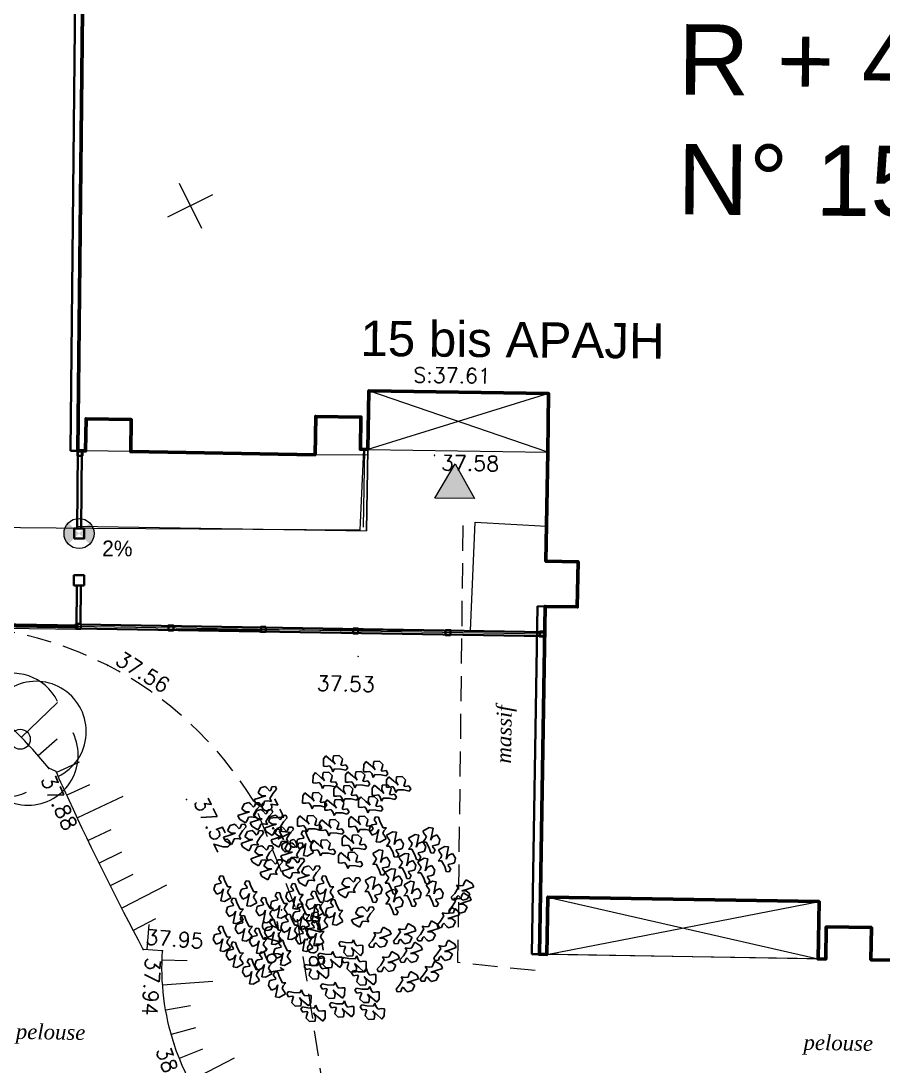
# Model space of a CAD drawing. Extents: x 996 to 1166918, y 537 to 295728.
# Drawn here: x 1057.82 to 1074.99, y 605.91 to 626.73 of the extents above; entities that cross this region are included whole.
import ezdxf

# ---------------------------------------------------------------- set-up
doc = ezdxf.new("R2010")
doc.units = 0
doc.header["$MEASUREMENT"] = 0
for name, pattern in [('CONTINU', [0]), ('DGN2', [0.75, 0.5, -0.25]), ('DGN3', [1.25, 1, -0.25]), ('DGN4', [1.5, 0.75, -0.25, 0.25, -0.25])]:
    doc.linetypes.add(name, pattern=pattern)
doc.layers.get('0').update_dxf_attribs({"linetype": 'CONTINUOUS', "lineweight": 0})
doc.layers.add('Bardages bois', color=7, linetype='CONTINUOUS', lineweight=40, true_color=0xa35200)
doc.layers.add('Clôtures', color=7, linetype='CONTINUOUS', lineweight=120, true_color=0x04c83f)
doc.layers.add('BATIMENT', color=7, linetype='CONTINU')
doc.layers.add('TEXTE', color=7, linetype='CONTINUOUS')
doc.layers.add('Buissons', color=7, linetype='CONTINUOUS', true_color=0x04ec8b)
for name, color, linetype, lineweight in [('CF-FON-CADASTRE-DIGITALISE', 6, 'DGN4', 0), ('CF-TOPO-ALTITUDE-SEUIL', 7, 'CONTINUOUS', 0), ('CF-TOPO-ALTITUDE-TN', 94, 'CONTINUOUS', 0), ('CF-TOPO-ALTITUDE-VOIRIE', 7, 'CONTINUOUS', 0), ('CF-TOPO-CARROYAGE', 7, 'CONTINUOUS', 0), ('CF-TOPO-NATURE-MATERIAUX-TXT', 7, 'CONTINUOUS', 0), ('CF-TOPO-RELIEF-NATUREL', 94, 'CONTINUOUS', 0), ('CF-TOPO-VEGETATION', 94, 'CONTINUOUS', 0), ('CF-TOPO-VOIRIE', 7, 'CONTINUOUS', 0), ('DIVERS', 7, 'CONTINU', 5), ('Elec projet', 7, 'CONTINU', 5), ('Niveaux projet', 7, 'CONTINU', 5)]:
    doc.layers.add(name, color=color, linetype=linetype, lineweight=lineweight)
doc.styles.add('LEROY', font='j_leroy')
doc.styles.add('SIMPLEX', font='simplex.shx')
doc.styles.get("Standard").update_dxf_attribs({"font": 'arial.ttf'})
doc.styles.add('Style-Times New Roman IF', font='timesi.ttf')

# ---------------------------------------------------------------- blocks, each defined once
blk = doc.blocks.new('BRANCHS', base_point=(1.4853, 0.588))
for p, q in [((1.5146, 0.6522), (1.4864, 0.6366)), ((1.5313, 0.6501), (1.5146, 0.6522)), ((1.5255, 0.6211), (1.5313, 0.6501)), ((1.4864, 0.6366), (1.4921, 0.6254)), ((1.4921, 0.6254), (1.5019, 0.6135)), ((1.5019, 0.6135), (1.4971, 0.6014)), ((1.5199, 0.5964), (1.5255, 0.6211)), ((1.5292, 0.6122), (1.5199, 0.5964)), ((1.5487, 0.6203), (1.5292, 0.6122)), ((1.5622, 0.5996), (1.5487, 0.6203)), ((1.4971, 0.6014), (1.4858, 0.588)), ((1.4858, 0.588), (1.5005, 0.5883)), ((1.5005, 0.5883), (1.5139, 0.5633)), ((1.5139, 0.5633), (1.5211, 0.5412)), ((1.5291, 0.572), (1.5482, 0.5759)), ((1.5308, 0.5654), (1.5291, 0.572)), ((1.5407, 0.5536), (1.5308, 0.5654)), ((1.5482, 0.5759), (1.5568, 0.5791)), ((1.5568, 0.5791), (1.5622, 0.5996)), ((1.5211, 0.5412), (1.5336, 0.5396)), ((1.5336, 0.5396), (1.5407, 0.5536))]:
    blk.add_line(p, q)
blk = doc.blocks.new('ARBRE12')
at = {"yscale": 3, "zscale": 3}
for p, xscale, rotation in [((-0.069, 1.578), 3.00000000000064, 60.00000000000705), ((0.466, 1.504), 3.00000000000064, 60.00000000000705), ((-0.207, 1.356), 3.00000000000064, 60.00000000000705), ((0.225, 1.366), 3.00000000000064, 60.00000000000705), ((0.768, 1.301), 3.00000000000064, 60.00000000000705), ((-0.882, 1.184), 3.00000000000064, 119.9999999999929), ((0.069, 1.181), 3.00000000000064, 60.00000000000705), ((0.578, 1.19), 3.00000000000064, 60.00000000000705), ((-0.345, 1.088), 3.00000000000064, 60.00000000000705), ((-0.051, 0.996), 3.00000000000064, 60.00000000000705), ((0.397, 1.033), 3.00000000000064, 60.00000000000705), ((-1.098, 0.971), 3.00000000000064, 119.9999999999929), ((-0.934, 0.879), 3.00000000000064, 119.9999999999929), ((-0.744, 0.805), 3.00000000000064, 119.9999999999929), ((-0.414, 0.783), 3.00000000000064, 60.00000000000705), ((-0.12, 0.728), 3.00000000000064, 60.00000000000705), ((0.268, 0.774), 3.00000000000064, 60.00000000000705), ((0.645, 0.837), 3, 180), ((-1.287, 0.685), 3.00000000000064, 119.9999999999929), ((-1.055, 0.602), 3.00000000000064, 119.9999999999929), ((-0.658, 0.648), 3.00000000000064, 119.9999999999929), ((-0.528, 0.436), 3.00000000000064, 119.9999999999929), ((-0.321, 0.652), 3, 180), ((-0.232, 0.46), 3.00000000000064, 60.00000000000705), ((0.181, 0.525), 3.00000000000064, 60.00000000000705), ((-0.925, 0.399), 3.00000000000064, 119.9999999999929), ((0.13, 0.294), 3.00000000000064, 60.00000000000705), ((-0.804, 0.214), 3.00000000000064, 119.9999999999929), ((-0.511, 0.232), 3.00000000000064, 119.9999999999929), ((-0.304, 0.131), 3.00000000000064, 119.9999999999929), ((-1.417, 0.051), 3, 180), ((-0.054, 0.051), 3, 180), ((0.23, -0.026), 3.00000000000064, 119.9999999999929), ((1.573, 0.076), 3.00000000000064, 299.999999999993), ((-1.072, -0.013), 3, 180), ((-0.459, -0.05), 3, 180), ((-1.253, -0.244), 3, 180), ((-0.856, -0.235), 3, 180), ((-0.666, -0.17), 3, 180), ((-0.192, -0.152), 3, 180), ((0.067, -0.263), 3, 180), ((1.538, -0.099), 3.00000000000064, 299.999999999993), ((-0.373, -0.318), 3, 180), ((-0.131, -0.328), 3, 180), ((0.412, -0.414), 3.00000000000064, 119.9999999999929), ((1.383, -0.293), 3.00000000000064, 299.999999999993), ((-1.132, -0.475), 3, 180), ((-0.744, -0.522), 3, 180), ((-0.528, -0.457), 3, 180), ((-0.183, -0.54), 3, 180), ((0.805, -0.506), 3.00000000000064, 299.999999999993), ((1.116, -0.469), 3.00000000000064, 299.999999999993), ((-1.425, -0.614), 3, 180), ((-0.942, -0.642), 3, 180), ((-0.33, -0.614), 3, 180), ((0.477, -0.552), 3.00000000000064, 299.999999999993), ((-1.253, -0.826), 3, 180), ((-0.623, -0.799), 3, 180), ((0.208, -0.65), 3.00000000000064, 240.0000000000071), ((0.891, -0.755), 3.00000000000064, 299.999999999993), ((1.34, -0.728), 3.00000000000064, 299.999999999993), ((-0.873, -0.956), 3, 180), ((-0.069, -0.807), 3.00000000000064, 240.0000000000071), ((0.251, -0.863), 3.00000000000064, 240.0000000000071), ((0.589, -0.875), 3.00000000000064, 299.999999999993), ((-1.037, -1.048), 3, 180), ((-0.25, -0.955), 3.00000000000064, 240.0000000000071), ((0.38, -1.038), 3.00000000000064, 240.0000000000071), ((1.159, -1.005), 3.00000000000064, 299.999999999993), ((-0.692, -1.224), 3, 180), ((0.84, -1.143), 3.00000000000064, 299.999999999993), ((-0.482, -1.316), 3.00000000000064, 240.0000000000071), ((-0.034, -1.214), 3.00000000000064, 240.0000000000071), ((0.423, -1.269), 3.00000000000064, 240.0000000000071), ((-0.293, -1.519), 3.00000000000064, 240.0000000000071), ((0.087, -1.463), 3.00000000000064, 240.0000000000071), ((0.492, -1.491), 3.00000000000064, 240.0000000000071)]:
    blk.add_blockref('BRANCHS', p, dxfattribs=dict(at, xscale=xscale, rotation=rotation))
at = {"xscale": 3, "yscale": 3, "zscale": 3}
for p in [(1.124, 0.645), (0.641, 0.59), (0.935, 0.553), (1.331, 0.396), (0.46, 0.35), (0.805, 0.304), (1.055, 0.239), (0.624, 0.1), (0.357, -0.01), (0.633, -0.177), (0.874, -0.066), (1.167, -0.066)]:
    blk.add_blockref('BRANCHS', p, dxfattribs=at)
blk = doc.blocks.new('cf31arbre25-60')
blk.add_circle((0, 0), 0.2)
for centre, start, end in [((0, 0.35), 0, 180), ((-0.35, 0), 90, 270), ((0.35, 0), 270, 90), ((0, -0.35), 180, 0)]:
    blk.add_arc(centre, 1, start, end)
blk = doc.blocks.new('geotraiv')
blk.add_line((0, -1), (0, 0))
blk = doc.blocks.new('CROIX')
at = {"linetype": 'CONTINU'}
for p, q in [((0, 0.5), (0, -0.5)), ((-0.5, 0), (0.5, 0))]:
    blk.add_line(p, q, dxfattribs=at)

msp = doc.modelspace()

# ---------------------------------------------------------------- hatches: boundary and pattern name
at = {"layer": 'DIVERS', "ltscale": 0.05}
msp.add_hatch(color=256, dxfattribs=at).paths.add_polyline_path([(1066.061, 617.226), (1066.851, 617.213), (1066.467, 617.904)])
at = {"layer": 'Elec projet', "ltscale": 0.05}
h = msp.add_hatch(color=256, dxfattribs=at)
h.paths.add_polyline_path([(1058.678, 616.519, 0.198912), (1058.766, 616.307), (1058.978, 616.519), (1058.766, 616.732, 0.198912)])
h.paths.add_polyline_path([(1059.19, 616.307, 0.198912), (1059.278, 616.519, 0.198912), (1059.19, 616.732), (1058.978, 616.519)])

# ---------------------------------------------------------------- linework, layer by layer
at = {"layer": 'Bardages bois', "ltscale": 0.05}
for p, q in [((1058.928, 630.07), (1058.806, 618.168)), ((1059.078, 630.069), (1058.956, 618.167)), ((1058.956, 618.167), (1058.806, 618.168)), ((1068.108, 615.069), (1067.994, 608.14)), ((1068.258, 615.066), (1068.108, 615.069)), ((1068.258, 615.066), (1068.144, 608.137)), ((1068.144, 608.137), (1067.994, 608.14))]:
    msp.add_line(p, q, dxfattribs=at)
at = {"layer": 'BATIMENT'}
msp.add_lwpolyline([(1078.322, 607.97), (1074.743, 608.029), (1074.753, 608.669), (1073.854, 608.683), (1073.843, 608.043), (1073.693, 608.046), (1073.712, 609.186), (1068.312, 609.275), (1068.294, 608.135), (1068.144, 608.137), (1068.258, 615.066), (1068.897, 615.056), (1068.912, 615.956), (1068.272, 615.966), (1068.308, 618.136), (1068.327, 619.306), (1064.748, 619.364), (1064.728, 618.195), (1064.578, 618.197), (1064.589, 618.837), (1063.689, 618.852), (1063.677, 618.089), (1060.006, 618.149), (1060.016, 618.789), (1059.117, 618.804), (1059.106, 618.164), (1058.956, 618.167), (1059.078, 630.069)], dxfattribs=at)
at = {"layer": 'BATIMENT', "lineweight": 60}
msp.add_lwpolyline([(1078.322, 607.97), (1074.743, 608.029), (1074.753, 608.669), (1073.854, 608.683), (1073.843, 608.043), (1073.693, 608.046), (1073.712, 609.186), (1068.312, 609.275), (1068.294, 608.135), (1068.144, 608.137), (1068.258, 615.066), (1068.897, 615.056), (1068.912, 615.956), (1068.272, 615.966), (1068.308, 618.136), (1068.327, 619.306), (1064.748, 619.364), (1064.728, 618.195), (1064.578, 618.197), (1064.589, 618.837), (1063.689, 618.852), (1063.677, 618.089), (1060.006, 618.149), (1060.016, 618.789), (1059.117, 618.804), (1059.106, 618.164), (1058.956, 618.167), (1059.078, 630.069)], dxfattribs=at)
at = {"layer": 'CF-FON-CADASTRE-DIGITALISE', "lineweight": 0, "flags": 128}
msp.add_lwpolyline([(1050.968, 703.567), (1053.482, 706.703), (1054.868, 711.757), (1098.804, 711.085), (1101.999, 712.978), (1112.616, 712.853), (1112.579, 707.868), (1117.23, 707.834), (1117.273, 710.777), (1153.907, 710.161, -0.128061), (1156.194, 709.608, -0.158091), (1158.331, 707.385, 0.029168), (1158.834, 706.487, -0.115233), (1159.602, 701.898), (1159.408, 609.46), (1158.951, 609.468), (1158.813, 602.433), (1152.032, 598.153, -0.108271), (1148.523, 597.143), (1064.89, 598.051, -0.391305), (1050.624, 612.661), (1050.97, 704.056), (1050.006, 709.836, 0.020715), (1049.379, 712.281, 0.027295), (1048.249, 715.408)], format="xyb", dxfattribs=at)
at = {"layer": 'CF-TOPO-ALTITUDE-TN', "lineweight": 0, "flags": 128}
for points in [[(1059.545, 613.896, 1), (1059.536, 613.891, 1), (1059.545, 613.896)], [(1058.378, 611.847, 1), (1058.369, 611.842, 1), (1058.378, 611.847)], [(1061.12, 611.221, 1), (1061.111, 611.217, 1), (1061.12, 611.221)], [(1062.445, 611.208, 1), (1062.436, 611.203, 1), (1062.445, 611.208)], [(1063.014, 609.025, 1), (1063.005, 609.02, 1), (1063.014, 609.025)], [(1063.299, 609.054, 1), (1063.29, 609.049, 1), (1063.299, 609.054)], [(1060.261, 608.238, 1), (1060.252, 608.233, 1), (1060.261, 608.238)], [(1060.644, 608.209, 1), (1060.635, 608.205, 1), (1060.644, 608.209)], [(1060.876, 606.348, 1), (1060.867, 606.344, 1), (1060.876, 606.348)]]:
    msp.add_lwpolyline(points, format="xyb", dxfattribs=at)
at = {"layer": 'CF-TOPO-ALTITUDE-TN', "lineweight": 0}
for p in [(1059.541, 613.894), (1058.373, 611.845), (1061.116, 611.219), (1062.441, 611.206), (1063.01, 609.023), (1063.294, 609.051), (1060.256, 608.235), (1060.64, 608.207), (1060.871, 606.346)]:
    msp.add_point(p, dxfattribs=at)
at = {"layer": 'CF-TOPO-ALTITUDE-VOIRIE', "lineweight": 0, "flags": 128}
for points in [[(1066.058, 618.078, 1), (1066.049, 618.073, 1), (1066.058, 618.078)], [(1064.539, 614.071, 1), (1064.53, 614.067, 1), (1064.539, 614.071)]]:
    msp.add_lwpolyline(points, format="xyb", dxfattribs=at)
at = {"layer": 'CF-TOPO-RELIEF-NATUREL', "linetype": 'DGN2', "lineweight": 0, "flags": 128}
msp.add_lwpolyline([(1064.196, 603.15), (1063.294, 609.051), (1062.441, 611.206, 0.138031), (1059.541, 613.894, 0.165195), (1054.896, 614.575)], format="xyb", dxfattribs=at)
at = {"layer": 'CF-TOPO-RELIEF-NATUREL', "lineweight": 0, "flags": 128}
msp.add_lwpolyline([(1064.196, 603.15, -0.249529), (1060.871, 606.346, -0.096402), (1060.64, 608.207), (1060.256, 608.235, -0.014513), (1058.778, 611.208, -0.002725), (1058.52, 611.775), (1058.373, 611.845, 0.045818), (1057.001, 613.228, 0.069578), (1054.896, 614.575)], format="xyb", dxfattribs=at)
at = {"layer": 'CF-TOPO-VEGETATION', "linetype": 'DGN2', "lineweight": 0, "flags": 128}
msp.add_lwpolyline([(1068.058, 607.811), (1066.522, 607.971), (1066.628, 616.783)], dxfattribs=at)
at = {"layer": 'CF-TOPO-VEGETATION', "linetype": 'DGN3', "lineweight": 0, "flags": 128}
msp.add_lwpolyline([(1074.673, 600.46), (1070.982, 600.973), (1070.082, 601.21), (1069.896, 601.267), (1069.175, 601.473), (1068.287, 601.125), (1065.005, 601.063), (1063.919, 601.291), (1059.76, 602.483, -0.159702), (1053.941, 609.954, -0.091257), (1053.17, 614.637)], format="xyb", dxfattribs=at)
at = {"layer": 'CF-TOPO-VOIRIE', "lineweight": 0, "flags": 128}
msp.add_lwpolyline([(1064.639, 618.196), (1064.57, 616.586), (1059.241, 616.617), (1050.656, 616.698), (1050.676, 630.806), (1050.709, 642.99)], dxfattribs=at)
msp.add_lwpolyline([(1064.928, 598.04, -0.083733), (1060.057, 599.106, -0.081702), (1055.896, 601.632, -0.076708), (1052.821, 605.258, -0.062181), (1051.225, 608.774, -0.030554), (1050.771, 611.072, -0.020814), (1050.624, 612.661), (1050.628, 614.721), (1058.506, 614.623), (1066.769, 614.589), (1066.864, 616.744), (1068.283, 616.666)], format="xyb", dxfattribs=at)
at = {"layer": 'Clôtures', "ltscale": 0.05}
msp.add_lwpolyline([(1058.966, 614.666), (1050.633, 614.802), (1050.722, 611.651, 0.1466), (1053.737, 603.926, 0.132506), (1060.306, 598.943, 0.064384), (1065.435, 598.004), (1079.236, 597.825), (1079.257, 599.375)], format="xyb", dxfattribs=at)
at = {"layer": 'DIVERS', "lineweight": 40}
for p, q in [((1058.94, 616.62), (1058.956, 618.167)), ((1059.02, 616.619), (1059.036, 618.166)), ((1058.934, 615.486), (1058.925, 614.627)), ((1059.014, 615.486), (1059.006, 614.705)), ((1058.925, 614.627), (1068.247, 614.473)), ((1059.006, 614.705), (1068.249, 614.553))]:
    msp.add_line(p, q, dxfattribs=at)
at = {"layer": 'DIVERS', "ltscale": 0.05}
msp.add_line((1060.006, 618.149), (1063.677, 618.089), dxfattribs=at)
at = {"layer": 'DIVERS'}
for p, q in [((1064.658, 618.196), (1064.633, 616.643)), ((1064.728, 618.195), (1064.702, 616.572))]:
    msp.add_line(p, q, dxfattribs=at)
for points in [[(1068.327, 619.306), (1064.728, 618.195), (1068.308, 618.136), (1064.748, 619.364)], [(1068.312, 609.275), (1073.693, 608.046), (1068.294, 608.135), (1073.712, 609.186)]]:
    msp.add_lwpolyline(points, dxfattribs=at)
at = {"layer": 'DIVERS', "ltscale": 0.05}
for points in [[(1058.956, 618.167), (1058.932, 616.666), (1064.702, 616.572), (1064.728, 618.195), (1064.578, 618.197), (1064.589, 618.837), (1063.689, 618.852), (1063.677, 618.089), (1060.006, 618.149), (1060.017, 618.789), (1059.117, 618.804), (1059.106, 618.164), (1058.956, 618.167)], [(1058.956, 618.167), (1058.932, 616.666), (1064.702, 616.572), (1064.727, 618.082), (1064.727, 618.082), (1064.727, 618.082), (1063.677, 618.089), (1063.677, 618.089), (1060.006, 618.149), (1060.006, 618.149), (1059.106, 618.164), (1059.106, 618.164), (1058.956, 618.167)]]:
    msp.add_lwpolyline(points, dxfattribs=at)
at = {"layer": 'DIVERS', "lineweight": 40}
for points in [[(1059.046, 618.066), (1058.946, 618.066), (1058.946, 618.166), (1059.046, 618.166)], [(1058.877, 616.421), (1059.076, 616.418), (1059.08, 616.619), (1058.88, 616.621)], [(1059.076, 615.486), (1058.876, 615.486), (1058.876, 615.686), (1059.076, 615.686)], [(1059.016, 614.617), (1058.916, 614.617), (1058.916, 614.717), (1059.016, 614.717)], [(1060.856, 614.587), (1060.756, 614.587), (1060.756, 614.687), (1060.856, 614.687)], [(1062.696, 614.557), (1062.596, 614.557), (1062.596, 614.657), (1062.696, 614.657)], [(1064.536, 614.526), (1064.436, 614.526), (1064.436, 614.626), (1064.536, 614.626)], [(1066.375, 614.496), (1066.275, 614.496), (1066.275, 614.596), (1066.375, 614.596)], [(1068.251, 614.464), (1068.151, 614.464), (1068.151, 614.564), (1068.251, 614.564)]]:
    msp.add_lwpolyline(points, close=True, dxfattribs=at)
at = {"layer": 'DIVERS', "ltscale": 0.05}
msp.add_lwpolyline([(1066.467, 617.904), (1066.851, 617.213), (1066.061, 617.226)], close=True, dxfattribs=at)
msp.add_lwpolyline([(1068.249, 614.513), (1050.717, 614.802), (1050.722, 611.651, 0.282091), (1060.306, 598.943, 0.063896), (1065.435, 598.004), (1079.236, 597.825), (1079.372, 607.953), (1079.222, 607.955), (1079.234, 608.655), (1078.334, 608.67), (1078.322, 607.97), (1074.743, 608.029), (1074.753, 608.669), (1073.854, 608.683), (1073.843, 608.043), (1068.144, 608.137), (1068.249, 614.513)], format="xyb", dxfattribs=at)
at = {"layer": 'Elec projet', "ltscale": 0.05}
msp.add_circle((1058.978, 616.519), 0.3, dxfattribs=at)

# ---------------------------------------------------------------- block references
at = {"layer": 'Buissons', "color": 112, "ltscale": 0.05, "xscale": 1.5, "yscale": 1.5, "zscale": 1.5}
msp.add_blockref('ARBRE12', (1064.132, 609.403), dxfattribs=at)
at = {"layer": 'CF-TOPO-CARROYAGE', "rotation": 26.18773148999673}
msp.add_blockref('CROIX', (1061.194, 623.05), dxfattribs=at)
at = {"layer": 'CF-TOPO-RELIEF-NATUREL', "lineweight": 0}
for p, rotation in [((1057.826, 612.458), 133.9538653394495), ((1058.944, 610.852), 115.1752789686907), ((1059.826, 609.058), 117.1786875263525), ((1060.641, 607.52), 94.11179402150732), ((1061.181, 605.609), 117.4588195026754)]:
    msp.add_blockref('geotraiv', p, dxfattribs=dict(at, rotation=rotation))
at = {"layer": 'CF-TOPO-RELIEF-NATUREL', "lineweight": 0, "yscale": 0.4999999999998863}
for p, zscale, rotation in [((1058.164, 612.09), 0.7071067811865476, 131.2648943691191), ((1058.526, 611.761), 0.7071067811865476, 114.1735746897086), ((1058.733, 611.306), 0.7071067811865475, 114.6744268296293), ((1059.158, 610.401), 0.7071067811865476, 115.6761311082452), ((1059.377, 609.951), 0.7071067811865475, 116.176983248457), ((1059.599, 609.503), 0.7071067811865475, 116.6778353877824), ((1060.056, 608.614), 0.7071067811865475, 117.6795396663375), ((1060.328, 608.23), 0.7071067811865476, 175.7899609318669), ((1060.63, 608.02), 0.7071067811865476, 88.27503764920604), ((1060.702, 607.024), 0.7071067811865476, 99.94855039177266), ((1060.813, 606.537), 0.7071067811865475, 105.7853067618588), ((1060.973, 606.063), 0.7071067811865475, 111.6220631333912)]:
    msp.add_blockref('geotraiv', p, dxfattribs=dict(at, zscale=zscale, rotation=rotation))
at = {"layer": 'CF-TOPO-VEGETATION', "lineweight": 0, "rotation": 296.1877314899967}
msp.add_blockref('cf31arbre25-60', (1057.807, 612.42), dxfattribs=at)

# ---------------------------------------------------------------- texts
at = {"layer": 'CF-TOPO-ALTITUDE-SEUIL', "linetype": 'DGN3', "lineweight": 0, "style": 'SIMPLEX'}
msp.add_text('S:37.61', height=0.3, rotation=359.0576, dxfattribs=at).set_placement((1065.632, 619.53))
at = {"layer": 'CF-TOPO-ALTITUDE-TN', "linetype": 'DGN3', "lineweight": 0, "style": 'SIMPLEX'}
for s, rotation, p in [('37.56', 328.3835, (1059.676, 613.933)), ('37.88', 294.2548, (1058.206, 611.624)), ('37.52', 296.1877, (1061.25, 611.173)), ('37.48', 296.1877, (1062.575, 611.16)), ('37.58', 277.7528, (1063.428, 609.006)), ('37.61', 277.7528, (1062.614, 608.816)), ('37.95', 355.79, (1060.292, 608.335)), ('37.94', 266.5203, (1060.302, 608.079)), ('38.03', 289.1244, (1060.502, 606.23))]:
    msp.add_text(s, height=0.3, rotation=rotation, dxfattribs=at).set_placement(p)
at = {"layer": 'CF-TOPO-ALTITUDE-VOIRIE', "linetype": 'DGN3', "lineweight": 0, "style": 'SIMPLEX'}
for s, rotation, p in [('37.58', 359.0576, (1066.182, 617.779)), ('37.53', 358.7785, (1063.707, 613.388))]:
    msp.add_text(s, height=0.3, rotation=rotation, dxfattribs=at).set_placement(p)
at = {"layer": 'CF-TOPO-NATURE-MATERIAUX-TXT', "color": 7, "linetype": 'DGN3', "lineweight": 0, "style": 'Style-Times New Roman IF'}
msp.add_text('massif', height=0.3, rotation=89.224, dxfattribs=at).set_placement((1067.578, 611.935))
at = {"layer": 'CF-TOPO-NATURE-MATERIAUX-TXT', "color": 7, "linetype": 'DGN3', "lineweight": 0, "style": 'Style-Times New Roman IF', "width": 0.999837}
for p in [(1057.717, 606.452), (1073.4, 606.235)]:
    msp.add_text('pelouse', height=0.3, rotation=359.0593, dxfattribs=at).set_placement(p)
at = {"layer": 'Niveaux projet', "style": 'LEROY'}
msp.add_text('2%%%', height=0.3125, rotation=359.678, dxfattribs=at).set_placement((1059.437, 616.067))
at = {"layer": 'TEXTE'}
for s, height, p in [('R + 4 ', 1.4063, (1070.898, 625.26)), ('N° 15', 1.4063, (1070.886, 622.876)), ('15 bis APAJH', 0.70313, (1064.575, 620.056))]:
    msp.add_text(s, height=height, rotation=359.4879, dxfattribs=at).set_placement(p)

doc.saveas('drawing.dxf')
